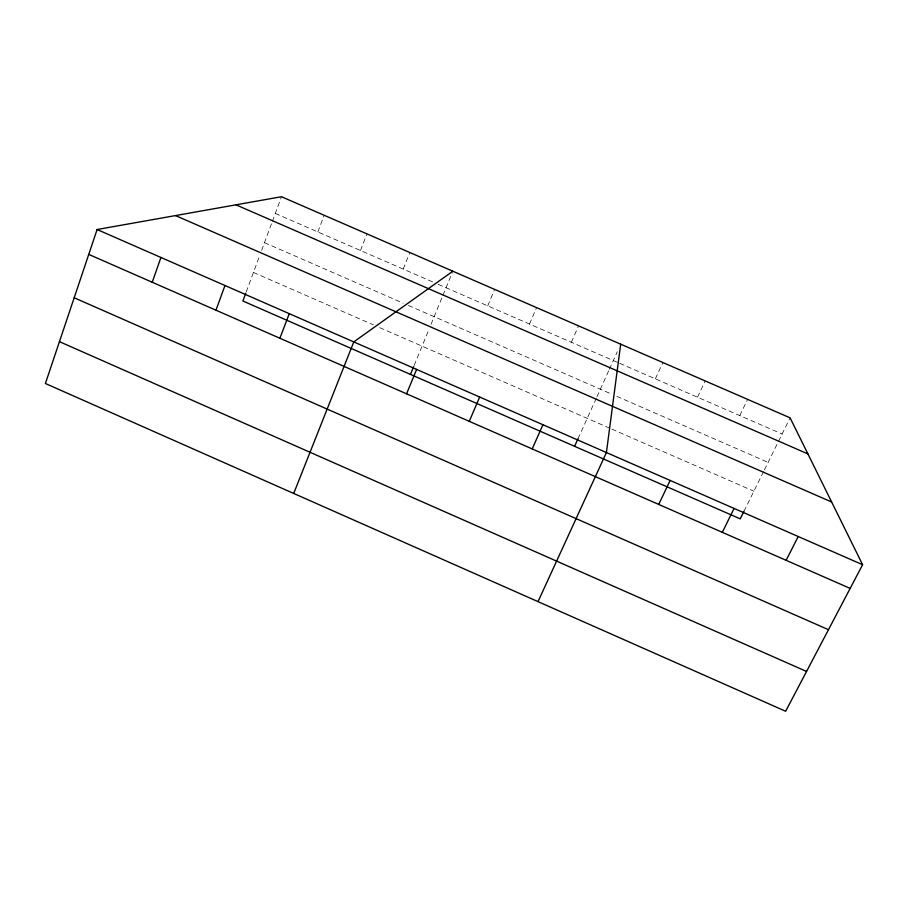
<?xml version="1.0" encoding="UTF-8"?>
<svg xmlns="http://www.w3.org/2000/svg" width="908" height="908" viewBox="0 0 908 908"><rect width="100%" height="100%" fill="white"/><g stroke="black" fill="none" stroke-linecap="round" stroke-linejoin="round"><path stroke-width="0.68" stroke-dasharray="4.54 3.41" d="M246.238 291.911L259.688 255.613M261.606 250.438L271.867 222.732M272.355 221.404L281.491 196.73M317.845 231.949L324.179 215.287M360.476 250.506L366.968 233.889M403.209 269.097L409.849 252.526M414.15 365.413L428.905 329.502M431.005 324.372L442.434 296.553M442.945 295.293L452.309 272.491M487.721 305.882L494.656 289.391M529.489 324.065L536.571 307.619M571.348 342.282L578.578 325.881M578.033 438.689L596.374 398.067M596.942 396.796L608.803 370.509M609.37 369.272L617.281 351.736M655.36 378.852L662.897 362.542M697.514 397.205L705.198 380.929M739.759 415.592L747.602 399.361M743.936 511.329L763.776 471.139M764.4 469.89L777.85 442.65M778.462 441.413L790.096 417.839M275.306 213.425L433.071 282.093M438.258 284.352L618.405 362.769M619.676 363.325L782.106 434.024M264.478 242.674L403.197 303.181M408.362 305.429L611.776 394.163M616.838 396.376L768.111 462.365M253.457 272.445L373.37 324.86M379.76 327.663L610.573 428.565M611.867 429.132L753.867 491.205"/><path stroke-width="1.36" d="M620.686 344.189L606.419 452.536L538.024 601.629M97.099 229.52L45.4 383.505L785.647 711.27L862.6 564.708L790.096 417.839L281.491 196.73L97.099 229.52L862.6 564.708M152.238 282.252L160.932 257.463M215.956 310.207L224.98 285.509M245.762 293.205L242.879 301.002L740.213 518.865L743.936 511.329M279.902 338.253L289.266 313.657M293.715 493.453L353.779 341.907L452.831 271.22M410.45 374.414L413.617 366.707M406.568 393.811L416.613 369.42M469.288 421.323L479.662 397.034M532.213 448.927L542.927 424.728M574.594 446.316L578.033 438.689M658.731 504.428L670.127 480.434M722.325 532.326L734.061 508.423M786.124 560.315L798.223 536.514M235.966 204.822L807.904 453.909M175.516 215.571L831.649 501.999M88.746 254.399L850.16 588.407M74.184 297.767L828.482 629.687M59.451 341.658L806.554 671.455"/></g></svg>
